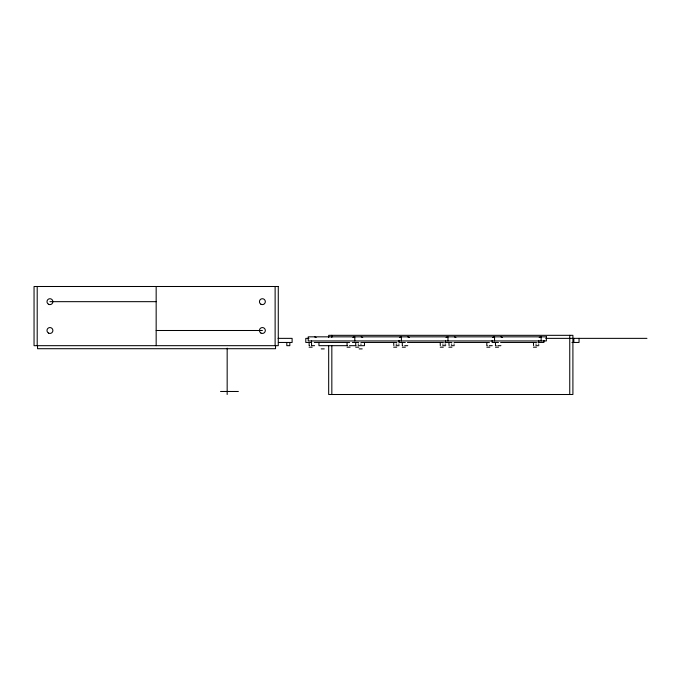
<?xml version="1.0" encoding="UTF-8"?>
<svg xmlns="http://www.w3.org/2000/svg" width="681" height="681" viewBox="0 0 681 681"><rect width="100%" height="100%" fill="white"/><g stroke="black" fill="none" stroke-linecap="round" stroke-linejoin="round"><path stroke-width="1.02" d="M352.86 337.555L354.375 336.84M399.441 337.555L400.964 336.84M446.029 337.555L447.545 336.84M492.618 337.555L494.134 336.84M539.207 337.555L540.723 336.84M49.934 301.666L156.162 301.666M156.162 330.498L262.389 330.498M278.086 338.363L292.115 338.363L292.115 342.458L278.35 342.458M308.961 338.363L305.786 338.363L305.786 342.458L311.43 342.458M545.804 338.363L646.95 338.363M314.256 342.458L349.651 342.458M352.375 342.458L358.751 342.458M360.845 342.458L396.844 342.458M405.314 342.458L398.964 342.458L398.964 340.406M407.434 342.458L443.433 342.458M444.787 342.458L451.92 342.458M454.023 342.458L489.418 342.458M498.509 342.458L492.133 342.458L492.133 340.406M500.603 342.458L536.602 342.458M537.964 342.458L543.94 342.458L543.94 340.406M571.929 342.458L579.046 342.458L579.046 338.363M358.138 344.16L358.581 344.16M360.726 344.16L361.168 344.16M396.078 344.16L396.836 344.16M398.666 344.16L399.109 344.16M442.659 344.16L443.11 344.16M444.94 344.16L445.697 344.16M451.307 344.16L451.758 344.16M453.904 344.16L454.346 344.16M535.836 344.16L536.279 344.16M538.424 344.16L538.867 344.16M309.574 345.676L309.123 345.676L309.123 342.458M311.404 345.676L314.588 345.676M347.531 345.676L318.946 345.676L318.946 342.492M349.489 345.676L356.001 345.676M358.121 345.676L364.471 345.676L364.471 342.492M393.856 345.676L393.652 342.458M396.078 345.676L399.109 345.676M402.743 345.676L402.301 345.676L402.301 342.458M404.727 345.676L407.757 345.676M440.292 345.676L440.241 342.458M442.659 345.676L445.697 345.676M449.094 345.676L448.89 342.458M451.307 345.676L454.346 345.676M487.273 345.676L486.821 345.676L486.821 342.458M489.247 345.676L492.286 345.676M496.236 345.676L495.47 345.676L495.47 342.458M497.896 345.676L500.935 345.676M533.615 345.676L533.41 342.458M535.836 345.676L538.867 345.676M309.123 347.191L312.162 347.191M347.063 347.191L350.102 347.191M355.712 347.191L358.751 347.191M393.652 347.191L396.683 347.191M402.301 347.191L405.331 347.191M440.241 347.191L443.271 347.191M448.89 347.191L451.92 347.191M486.821 347.191L489.86 347.191M495.47 347.191L498.509 347.191M533.41 347.191L536.449 347.191M321.219 348.893L324.258 348.893M359.159 348.893L362.19 348.893M220.533 391.473L238.376 391.473M500.961 336.84L502.484 337.555M454.38 336.84L455.895 337.555M407.791 336.84L409.307 337.555M361.202 336.84L362.718 337.555M314.613 336.84L316.137 337.555M573.828 338.363L573.828 342.458M569.75 335.324L569.75 394.503M541.148 336.84L541.148 340.943M538.722 340.406L538.722 342.458M494.559 336.84L494.559 340.943M447.97 336.84L447.97 340.943M445.553 340.406L445.553 342.458M401.381 336.84L401.381 340.943M355.712 342.458L355.712 345.676M354.801 336.84L354.801 340.943M347.063 342.458L347.063 345.676M331.834 335.324L331.834 337.435M331.834 345.897L331.834 394.503M328.676 337.435L328.676 335.324L572.908 335.324L572.908 394.503L328.676 394.503L328.676 345.897M311.549 340.943L311.549 345.676M289.834 342.458L289.834 345.676L286.803 345.676L286.803 342.458M275.541 345.676L275.541 348.706L37.54 348.706L37.54 345.676M275.124 286.497L275.124 345.676M227.165 348.136L227.165 394.503M156.162 286.497L156.162 345.676M37.2 286.497L37.2 345.676M278.274 286.497L34.05 286.497L34.05 345.676L278.274 345.676L278.274 286.497M546.366 336.84L308.212 336.84L308.212 340.943L546.366 340.943L546.366 336.84M260.908 304.228A2.962 2.962 0 0 0 265.343 301.666A2.962 2.962 0 0 0 260.908 299.104A2.962 2.962 0 0 0 260.908 304.228M260.908 333.06A2.962 2.962 0 0 0 265.343 330.498A2.962 2.962 0 0 0 260.908 327.936A2.962 2.962 0 0 0 260.908 333.06M48.462 304.228A2.962 2.962 0 0 0 52.897 301.666A2.962 2.962 0 0 0 48.462 299.104A2.962 2.962 0 0 0 48.462 304.228M48.462 333.06A2.962 2.962 0 0 0 52.897 330.498A2.962 2.962 0 0 0 48.462 327.936A2.962 2.962 0 0 0 48.462 333.06"/></g></svg>
